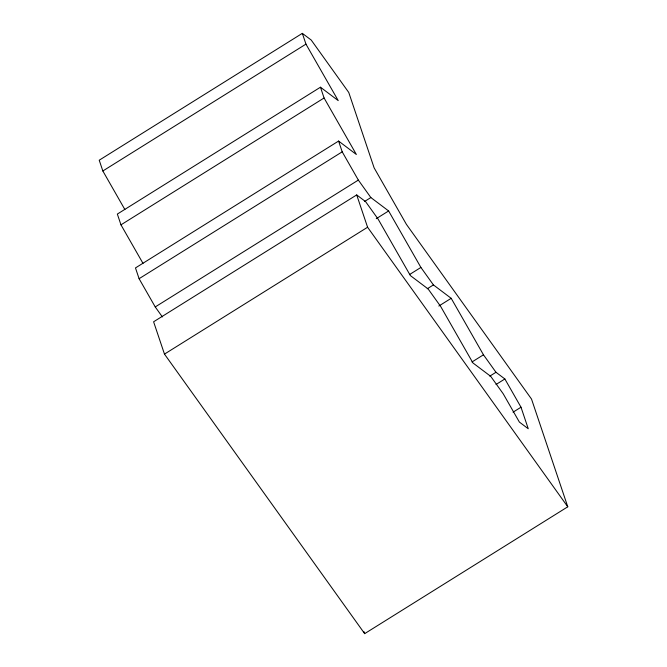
<?xml version="1.0" encoding="UTF-8"?>
<svg xmlns="http://www.w3.org/2000/svg" width="667" height="667" viewBox="0 0 667 667"><rect width="100%" height="100%" fill="white"/><g stroke="black" fill="none" stroke-linecap="round" stroke-linejoin="round"><path stroke-width="1" d="M162.381 316.925L155.236 306.937L139.095 278.698L135.476 267.926L338.586 141.062L342.204 151.834L358.346 180.082L370.86 197.557L388.628 210.955L420.902 267.442L433.417 284.917L451.192 298.316L483.467 354.802L495.981 372.278L504.869 378.973L521.002 407.22L528.256 428.764L519.368 422.061L503.226 393.813L490.72 376.346L472.945 362.948L440.67 306.453L428.156 288.986L410.38 275.588L378.106 219.093L365.591 201.626L356.703 194.922L153.602 321.786L164.474 354.102L364.666 633.65L567.775 506.795L531.524 399.074L406.403 224.354L374.129 167.867L348.758 92.463L311.222 40.053L302.334 33.35L99.225 160.205L102.843 170.977L124.879 209.538M102.843 170.977L305.953 44.122L302.334 33.35M305.953 44.122L338.227 100.609L320.46 87.21L117.35 214.065L120.969 224.837L143.005 263.39M120.969 224.837L324.079 97.982L320.46 87.21M139.095 278.698L342.204 151.834M155.236 306.937L358.346 180.082M364.674 201.417L370.86 197.557M376.271 218.676L388.628 210.955M164.474 354.102L367.584 227.239L356.703 194.922M409.421 274.612L420.902 267.442M427.239 288.778L433.417 284.917M438.828 306.036L451.192 298.316M471.986 361.973L483.467 354.802M489.795 376.138L495.981 372.278M496.031 384.492L504.869 378.973M513.056 412.181L521.002 407.22M338.586 141.062L356.353 154.469L324.079 97.982M367.584 227.239L567.775 506.795M364.007 631.691L364.666 633.65"/></g></svg>
